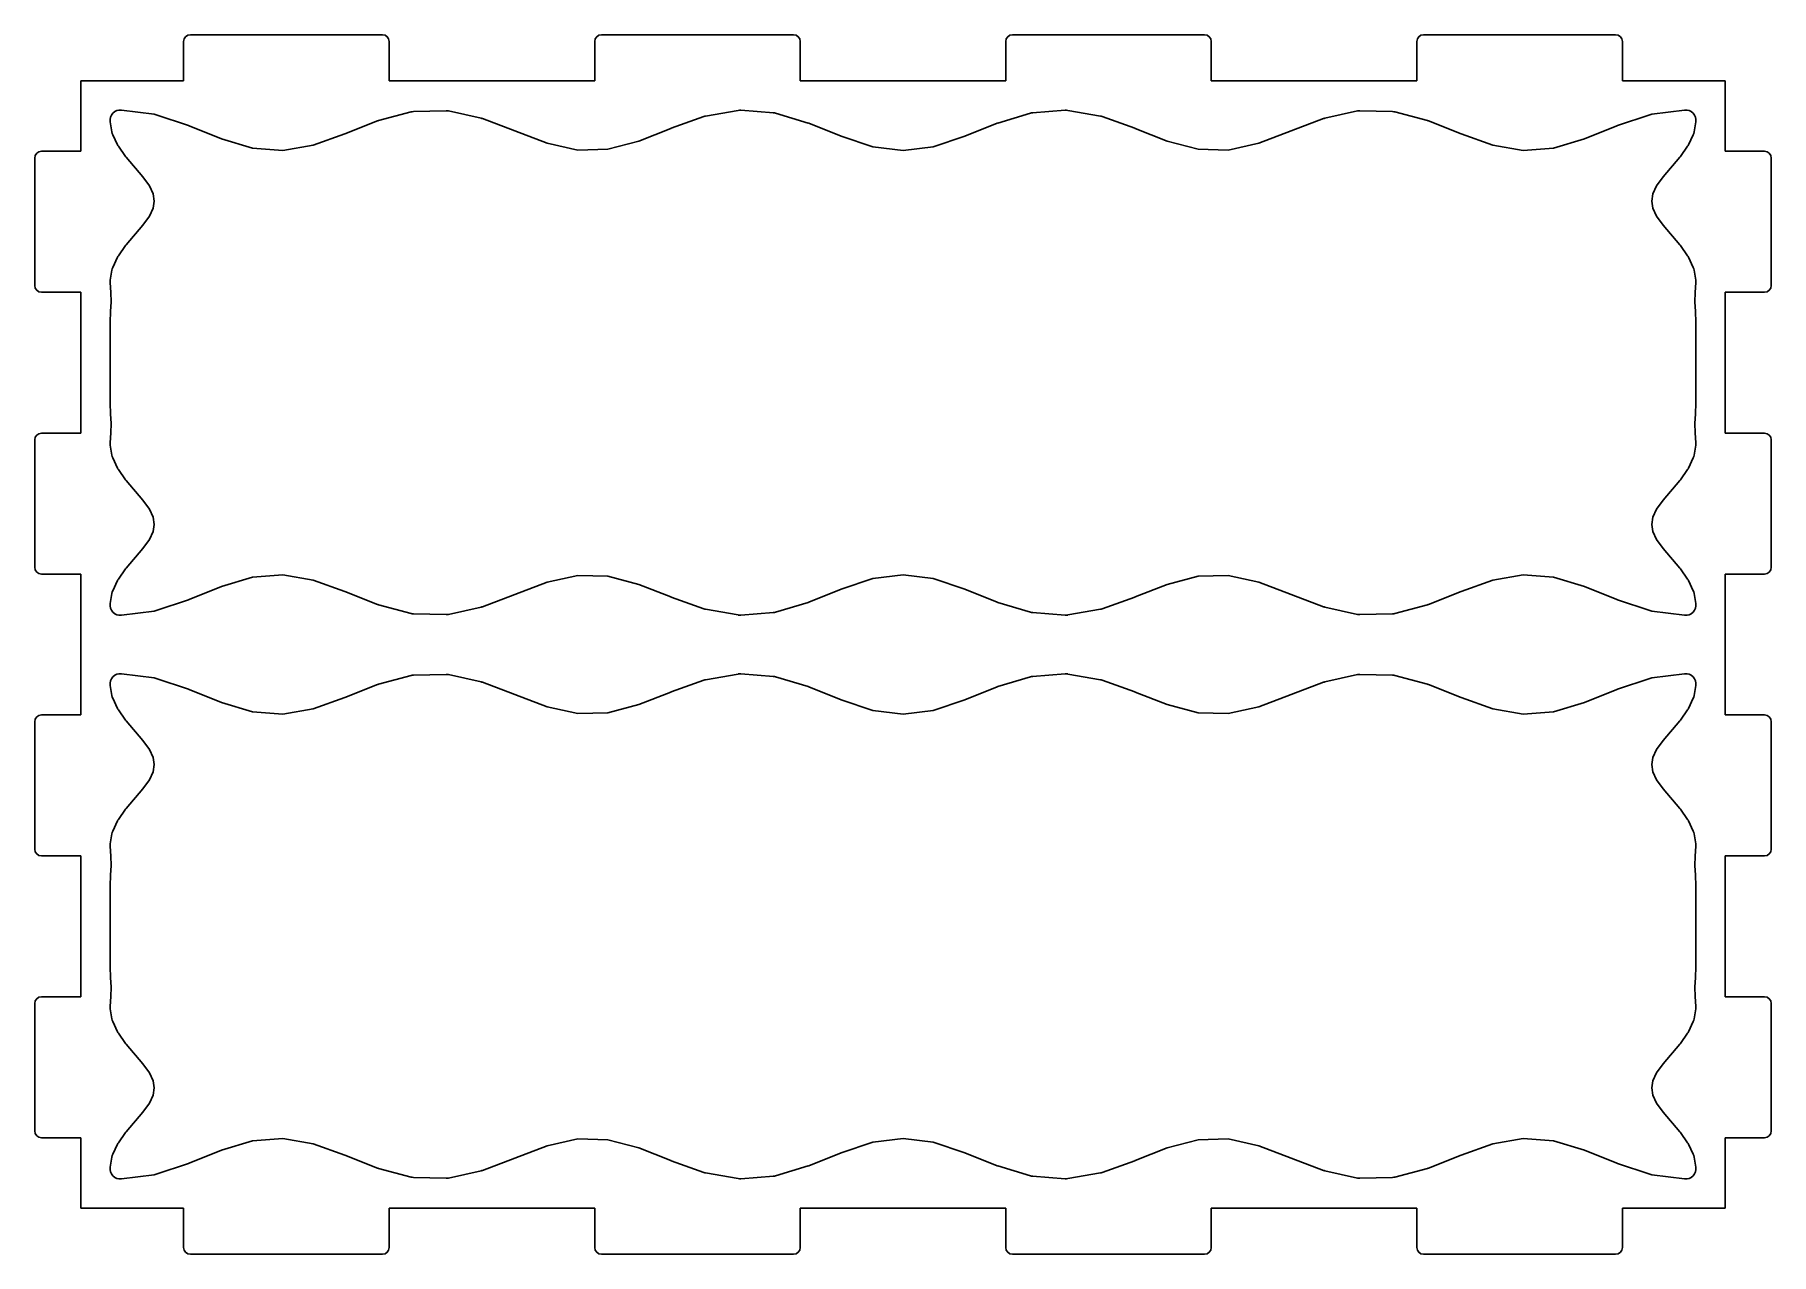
# Model space of a CAD drawing. Header units: millimetres. Extents: x 0 to 512, y 0 to 360.
import ezdxf

# ---------------------------------------------------------------- set-up
doc = ezdxf.new("R2010")
doc.units = ezdxf.units.MM
doc.layers.add('CutProfile', color=7, linetype='CONTINUOUS')

msp = doc.modelspace()

# ---------------------------------------------------------------- linework, layer by layer
at = {"layer": 'CutProfile'}
for p, q in [((102.5, 359.6), (45.9, 359.6)), ((223.7, 359.6), (167.1, 359.6)), ((344.9, 359.6), (288.3, 359.6)), ((466.1, 359.6), (409.5, 359.6)), ((43.9, 346), (43.9, 357.6)), ((104.5, 357.6), (104.5, 346)), ((165.1, 346), (165.1, 357.6)), ((225.7, 357.6), (225.7, 346)), ((286.3, 346), (286.3, 357.6)), ((346.9, 357.6), (346.9, 346)), ((407.5, 346), (407.5, 357.6)), ((468.1, 357.6), (468.1, 346)), ((13.6, 346), (13.6, 325.23)), ((43.9, 346), (13.6, 346)), ((165.1, 346), (104.5, 346)), ((286.3, 346), (225.7, 346)), ((407.5, 346), (346.9, 346)), ((498.4, 346), (468.1, 346)), ((498.4, 325.23), (498.4, 346)), ((22.24, 333.9), (22.74, 330.93)), ((35.2, 336.14), (25.58, 337.38)), ((45.38, 332.8), (35.77, 336.01)), ((101.04, 334.19), (91.46, 330.42)), ((110.98, 336.84), (101.37, 334.3)), ((121.29, 337.19), (111.67, 336.94)), ((131.64, 334.98), (122.02, 337.12)), ((132.05, 334.86), (151.08, 327.63)), ((197.28, 335.47), (187.67, 332.01)), ((207.39, 337.3), (197.78, 335.6)), ((217.77, 336.59), (208.15, 337.34)), ((228.02, 333.57), (218.4, 336.47)), ((237.8, 329.67), (228.26, 333.48)), ((283.74, 333.48), (274.2, 329.67)), ((293.6, 336.47), (283.98, 333.57)), ((303.85, 337.34), (294.23, 336.59)), ((314.22, 335.6), (304.61, 337.3)), ((324.33, 332.01), (314.72, 335.47)), ((360.92, 327.63), (379.95, 334.86)), ((389.98, 337.12), (380.36, 334.98)), ((400.33, 336.94), (390.71, 337.19)), ((410.63, 334.3), (401.02, 336.84)), ((420.54, 330.42), (410.96, 334.19)), ((476.23, 336.01), (466.62, 332.8)), ((486.42, 337.38), (476.8, 336.14)), ((489.26, 330.93), (489.76, 333.9)), ((22.99, 330.13), (24.41, 327.15)), ((55.04, 328.94), (45.55, 332.74)), ((64.22, 326.17), (55.04, 328.94)), ((91.46, 330.42), (82.12, 327.07)), ((178.13, 328.26), (169.02, 325.85)), ((187.59, 331.97), (178.13, 328.26)), ((247.06, 326.58), (237.8, 329.67)), ((274.2, 329.67), (264.94, 326.58)), ((333.87, 328.26), (324.41, 331.97)), ((342.98, 325.85), (333.87, 328.26)), ((429.88, 327.07), (420.54, 330.42)), ((456.96, 328.94), (447.78, 326.17)), ((466.45, 332.74), (456.96, 328.94)), ((487.59, 327.15), (489.01, 330.13)), ((0, 323.23), (0, 285.68)), ((2, 325.23), (13.6, 325.23)), ((24.68, 326.7), (26.8, 323.72)), ((31.88, 317.66), (26.95, 323.53)), ((73.14, 325.47), (64.22, 326.17)), ((82.12, 327.07), (73.14, 325.47)), ((160.12, 325.61), (151.08, 327.63)), ((169.02, 325.85), (160.12, 325.61)), ((256, 325.42), (247.06, 326.58)), ((264.94, 326.58), (256, 325.42)), ((351.88, 325.61), (342.98, 325.85)), ((360.92, 327.63), (351.88, 325.61)), ((438.86, 325.47), (429.88, 327.07)), ((447.78, 326.17), (438.86, 325.47)), ((485.05, 323.53), (480.12, 317.66)), ((485.2, 323.72), (487.32, 326.7)), ((498.4, 325.23), (510, 325.23)), ((512, 285.68), (512, 323.23)), ((31.88, 317.66), (33.79, 315)), ((478.21, 315), (480.12, 317.66)), ((33.79, 315), (34.91, 312.64)), ((34.91, 312.64), (35.26, 310.57)), ((476.74, 310.57), (477.09, 312.64)), ((477.09, 312.64), (478.21, 315)), ((34.91, 308.5), (33.79, 306.14)), ((35.26, 310.57), (34.91, 308.5)), ((477.09, 308.5), (476.74, 310.57)), ((478.21, 306.14), (477.09, 308.5)), ((26.95, 297.6), (31.88, 303.47)), ((33.79, 306.14), (31.88, 303.47)), ((480.12, 303.47), (478.21, 306.14)), ((480.12, 303.47), (485.05, 297.6)), ((26.8, 297.41), (24.68, 294.43)), ((487.32, 294.43), (485.2, 297.41)), ((24.41, 293.98), (22.99, 291)), ((489.01, 291), (487.59, 293.98)), ((22.74, 290.21), (22.24, 287.23)), ((489.76, 287.23), (489.26, 290.21)), ((13.6, 283.68), (2, 283.68)), ((13.6, 283.68), (13.6, 242.12)), ((22.21, 286.53), (22.41, 283.59)), ((22.41, 283.59), (22.51, 280.82)), ((489.49, 280.82), (489.59, 283.59)), ((489.59, 283.59), (489.79, 286.53)), ((510, 283.68), (498.4, 283.68)), ((498.4, 242.12), (498.4, 283.68)), ((22.32, 277.92), (22.2, 274.94)), ((22.51, 280.82), (22.33, 277.99)), ((489.67, 277.99), (489.49, 280.82)), ((489.8, 274.94), (489.68, 277.92)), ((22.2, 250.98), (22.2, 274.82)), ((489.8, 274.82), (489.8, 250.98)), ((22.2, 250.86), (22.32, 247.88)), ((22.33, 247.81), (22.51, 244.98)), ((489.49, 244.98), (489.67, 247.81)), ((489.68, 247.88), (489.8, 250.86)), ((2, 242.12), (13.6, 242.12)), ((22.41, 242.21), (22.21, 239.27)), ((22.51, 244.98), (22.41, 242.21)), ((489.59, 242.21), (489.49, 244.98)), ((489.79, 239.27), (489.59, 242.21)), ((498.4, 242.12), (510, 242.12)), ((0, 240.12), (0, 202.57)), ((22.24, 238.57), (22.74, 235.59)), ((489.26, 235.59), (489.76, 238.57)), ((512, 202.57), (512, 240.12)), ((22.99, 234.8), (24.41, 231.82)), ((24.68, 231.37), (26.8, 228.39)), ((485.2, 228.39), (487.32, 231.37)), ((487.59, 231.82), (489.01, 234.8)), ((31.88, 222.33), (26.95, 228.2)), ((485.05, 228.2), (480.12, 222.33)), ((31.88, 222.33), (33.79, 219.66)), ((478.21, 219.66), (480.12, 222.33)), ((33.79, 219.66), (34.91, 217.3)), ((34.91, 217.3), (35.26, 215.23)), ((35.26, 215.23), (34.91, 213.16)), ((476.74, 215.23), (477.09, 217.3)), ((477.09, 213.16), (476.74, 215.23)), ((477.09, 217.3), (478.21, 219.66)), ((33.79, 210.8), (31.88, 208.14)), ((34.91, 213.16), (33.79, 210.8)), ((478.21, 210.8), (477.09, 213.16)), ((480.12, 208.14), (478.21, 210.8)), ((26.95, 202.27), (31.88, 208.14)), ((480.12, 208.14), (485.05, 202.27)), ((13.6, 200.57), (2, 200.57)), ((13.6, 200.57), (13.6, 159.03)), ((26.8, 202.08), (24.68, 199.1)), ((64.22, 199.63), (73.14, 200.33)), ((73.14, 200.33), (82.12, 198.73)), ((151.08, 198.17), (160.12, 200.19)), ((160.12, 200.19), (169.02, 199.95)), ((169.02, 199.95), (178.13, 197.54)), ((247.06, 199.22), (256, 200.38)), ((256, 200.38), (264.94, 199.22)), ((333.87, 197.54), (342.98, 199.95)), ((342.98, 199.95), (351.88, 200.19)), ((351.88, 200.19), (360.92, 198.17)), ((429.88, 198.73), (438.86, 200.33)), ((438.86, 200.33), (447.78, 199.63)), ((487.32, 199.1), (485.2, 202.08)), ((510, 200.57), (498.4, 200.57)), ((498.4, 159.03), (498.4, 200.57)), ((22.74, 194.87), (22.24, 191.9)), ((24.41, 198.65), (22.99, 195.67)), ((45.55, 193.06), (55.04, 196.86)), ((55.04, 196.86), (64.22, 199.63)), ((82.12, 198.73), (91.46, 195.38)), ((91.46, 195.38), (101.04, 191.61)), ((151.08, 198.17), (132.05, 190.94)), ((178.13, 197.54), (187.59, 193.83)), ((228.26, 192.32), (237.8, 196.13)), ((237.8, 196.13), (247.06, 199.22)), ((264.94, 199.22), (274.2, 196.13)), ((274.2, 196.13), (283.74, 192.32)), ((324.41, 193.83), (333.87, 197.54)), ((379.95, 190.94), (360.92, 198.17)), ((410.96, 191.61), (420.54, 195.38)), ((420.54, 195.38), (429.88, 198.73)), ((447.78, 199.63), (456.96, 196.86)), ((456.96, 196.86), (466.45, 193.06)), ((489.01, 195.67), (487.59, 198.65)), ((489.76, 191.9), (489.26, 194.87)), ((25.58, 188.42), (35.2, 189.66)), ((35.77, 189.79), (45.38, 193)), ((101.37, 191.5), (110.98, 188.96)), ((122.02, 188.68), (131.64, 190.82)), ((187.67, 193.79), (197.28, 190.33)), ((197.78, 190.2), (207.39, 188.5)), ((218.4, 189.33), (228.02, 192.23)), ((283.98, 192.23), (293.6, 189.33)), ((304.61, 188.5), (314.22, 190.2)), ((314.72, 190.33), (324.33, 193.79)), ((380.36, 190.82), (389.98, 188.68)), ((401.02, 188.96), (410.63, 191.5)), ((466.62, 193), (476.23, 189.79)), ((476.8, 189.66), (486.42, 188.42)), ((111.67, 188.86), (121.29, 188.61)), ((208.15, 188.46), (217.77, 189.21)), ((294.23, 189.21), (303.85, 188.46)), ((390.71, 188.61), (400.33, 188.86)), ((35.2, 169.94), (25.58, 171.18)), ((45.38, 166.6), (35.77, 169.81)), ((110.98, 170.64), (101.37, 168.1)), ((121.29, 170.99), (111.67, 170.74)), ((131.64, 168.78), (122.02, 170.92)), ((197.28, 169.27), (187.67, 165.81)), ((207.39, 171.1), (197.78, 169.4)), ((217.77, 170.39), (208.15, 171.14)), ((228.02, 167.37), (218.4, 170.27)), ((293.6, 170.27), (283.98, 167.37)), ((303.85, 171.14), (294.23, 170.39)), ((314.22, 169.4), (304.61, 171.1)), ((324.33, 165.81), (314.72, 169.27)), ((389.98, 170.92), (380.36, 168.78)), ((400.33, 170.74), (390.71, 170.99)), ((410.63, 168.1), (401.02, 170.64)), ((476.23, 169.81), (466.62, 166.6)), ((486.42, 171.18), (476.8, 169.94)), ((22.24, 167.7), (22.74, 164.73)), ((22.99, 163.93), (24.41, 160.95)), ((55.04, 162.74), (45.55, 166.54)), ((91.46, 164.22), (82.12, 160.87)), ((101.04, 167.99), (91.46, 164.22)), ((132.05, 168.66), (151.08, 161.43)), ((187.59, 165.77), (178.13, 162.06)), ((237.8, 163.47), (228.26, 167.28)), ((283.74, 167.28), (274.2, 163.47)), ((333.87, 162.06), (324.41, 165.77)), ((360.92, 161.43), (379.95, 168.66)), ((420.54, 164.22), (410.96, 167.99)), ((429.88, 160.87), (420.54, 164.22)), ((466.45, 166.54), (456.96, 162.74)), ((487.59, 160.95), (489.01, 163.93)), ((489.26, 164.73), (489.76, 167.7)), ((2, 159.03), (13.6, 159.03)), ((24.68, 160.5), (26.8, 157.52)), ((64.22, 159.97), (55.04, 162.74)), ((73.14, 159.27), (64.22, 159.97)), ((82.12, 160.87), (73.14, 159.27)), ((160.12, 159.41), (151.08, 161.43)), ((169.02, 159.65), (160.12, 159.41)), ((178.13, 162.06), (169.02, 159.65)), ((247.06, 160.38), (237.8, 163.47)), ((256, 159.22), (247.06, 160.38)), ((264.94, 160.38), (256, 159.22)), ((274.2, 163.47), (264.94, 160.38)), ((342.98, 159.65), (333.87, 162.06)), ((351.88, 159.41), (342.98, 159.65)), ((360.92, 161.43), (351.88, 159.41)), ((438.86, 159.27), (429.88, 160.87)), ((447.78, 159.97), (438.86, 159.27)), ((456.96, 162.74), (447.78, 159.97)), ((485.2, 157.52), (487.32, 160.5)), ((498.4, 159.03), (510, 159.03)), ((0, 157.03), (0, 119.47)), ((31.88, 151.46), (26.95, 157.33)), ((485.05, 157.33), (480.12, 151.46)), ((512, 119.47), (512, 157.03)), ((31.88, 151.46), (33.79, 148.8)), ((33.79, 148.8), (34.91, 146.44)), ((477.09, 146.44), (478.21, 148.8)), ((478.21, 148.8), (480.12, 151.46)), ((34.91, 146.44), (35.26, 144.37)), ((35.26, 144.37), (34.91, 142.3)), ((476.74, 144.37), (477.09, 146.44)), ((477.09, 142.3), (476.74, 144.37)), ((33.79, 139.94), (31.88, 137.27)), ((34.91, 142.3), (33.79, 139.94)), ((478.21, 139.94), (477.09, 142.3)), ((480.12, 137.27), (478.21, 139.94)), ((26.95, 131.4), (31.88, 137.27)), ((480.12, 137.27), (485.05, 131.4)), ((26.8, 131.21), (24.68, 128.23)), ((487.32, 128.23), (485.2, 131.21)), ((22.74, 124.01), (22.24, 121.03)), ((24.41, 127.78), (22.99, 124.8)), ((489.01, 124.8), (487.59, 127.78)), ((489.76, 121.03), (489.26, 124.01)), ((22.21, 120.33), (22.41, 117.39)), ((489.59, 117.39), (489.79, 120.33)), ((13.6, 117.47), (2, 117.47)), ((13.6, 117.47), (13.6, 75.92)), ((22.51, 114.62), (22.33, 111.79)), ((22.41, 117.39), (22.51, 114.62)), ((489.49, 114.62), (489.59, 117.39)), ((489.67, 111.79), (489.49, 114.62)), ((510, 117.47), (498.4, 117.47)), ((498.4, 75.92), (498.4, 117.47)), ((22.32, 111.72), (22.2, 108.74)), ((22.2, 84.78), (22.2, 108.62)), ((489.8, 108.74), (489.68, 111.72)), ((489.8, 108.62), (489.8, 84.78)), ((22.2, 84.66), (22.32, 81.68)), ((489.68, 81.68), (489.8, 84.66)), ((22.33, 81.61), (22.51, 78.78)), ((22.51, 78.78), (22.41, 76.01)), ((489.49, 78.78), (489.67, 81.61)), ((489.59, 76.01), (489.49, 78.78)), ((0, 73.92), (0, 36.38)), ((2, 75.92), (13.6, 75.92)), ((22.41, 76.01), (22.21, 73.07)), ((22.24, 72.37), (22.74, 69.39)), ((489.26, 69.39), (489.76, 72.37)), ((489.79, 73.07), (489.59, 76.01)), ((498.4, 75.92), (510, 75.92)), ((512, 36.38), (512, 73.92)), ((22.99, 68.6), (24.41, 65.62)), ((487.59, 65.62), (489.01, 68.6)), ((24.68, 65.17), (26.8, 62.19)), ((31.88, 56.13), (26.95, 62)), ((485.05, 62), (480.12, 56.13)), ((485.2, 62.19), (487.32, 65.17)), ((31.88, 56.13), (33.79, 53.46)), ((33.79, 53.46), (34.91, 51.1)), ((477.09, 51.1), (478.21, 53.46)), ((478.21, 53.46), (480.12, 56.13)), ((34.91, 46.96), (33.79, 44.6)), ((34.91, 51.1), (35.26, 49.03)), ((35.26, 49.03), (34.91, 46.96)), ((476.74, 49.03), (477.09, 51.1)), ((477.09, 46.96), (476.74, 49.03)), ((478.21, 44.6), (477.09, 46.96)), ((26.95, 36.07), (31.88, 41.94)), ((33.79, 44.6), (31.88, 41.94)), ((480.12, 41.94), (478.21, 44.6)), ((480.12, 41.94), (485.05, 36.07)), ((26.8, 35.88), (24.68, 32.9)), ((487.32, 32.9), (485.2, 35.88)), ((13.6, 34.38), (2, 34.38)), ((13.6, 34.38), (13.6, 13.6)), ((24.41, 32.45), (22.99, 29.47)), ((55.04, 30.66), (64.22, 33.43)), ((64.22, 33.43), (73.14, 34.13)), ((73.14, 34.13), (82.12, 32.53)), ((82.12, 32.53), (91.46, 29.18)), ((151.08, 31.97), (132.05, 24.74)), ((151.08, 31.97), (160.12, 33.99)), ((160.12, 33.99), (169.02, 33.75)), ((169.02, 33.75), (178.13, 31.34)), ((178.13, 31.34), (187.59, 27.63)), ((237.8, 29.93), (247.06, 33.02)), ((247.06, 33.02), (256, 34.18)), ((256, 34.18), (264.94, 33.02)), ((264.94, 33.02), (274.2, 29.93)), ((324.41, 27.63), (333.87, 31.34)), ((333.87, 31.34), (342.98, 33.75)), ((342.98, 33.75), (351.88, 33.99)), ((351.88, 33.99), (360.92, 31.97)), ((379.95, 24.74), (360.92, 31.97)), ((420.54, 29.18), (429.88, 32.53)), ((429.88, 32.53), (438.86, 34.13)), ((438.86, 34.13), (447.78, 33.43)), ((447.78, 33.43), (456.96, 30.66)), ((489.01, 29.47), (487.59, 32.45)), ((510, 34.38), (498.4, 34.38)), ((498.4, 13.6), (498.4, 34.38)), ((22.74, 28.67), (22.24, 25.7)), ((35.77, 23.59), (45.38, 26.8)), ((45.55, 26.86), (55.04, 30.66)), ((91.46, 29.18), (101.04, 25.41)), ((187.67, 27.59), (197.28, 24.13)), ((218.4, 23.13), (228.02, 26.03)), ((228.26, 26.12), (237.8, 29.93)), ((274.2, 29.93), (283.74, 26.12)), ((283.98, 26.03), (293.6, 23.13)), ((314.72, 24.13), (324.33, 27.59)), ((410.96, 25.41), (420.54, 29.18)), ((456.96, 30.66), (466.45, 26.86)), ((466.62, 26.8), (476.23, 23.59)), ((489.76, 25.7), (489.26, 28.67)), ((25.58, 22.22), (35.2, 23.46)), ((101.37, 25.3), (110.98, 22.76)), ((111.67, 22.66), (121.29, 22.41)), ((122.02, 22.48), (131.64, 24.62)), ((197.78, 24), (207.39, 22.3)), ((208.15, 22.26), (217.77, 23.01)), ((294.23, 23.01), (303.85, 22.26)), ((304.61, 22.3), (314.22, 24)), ((380.36, 24.62), (389.98, 22.48)), ((390.71, 22.41), (400.33, 22.66)), ((401.02, 22.76), (410.63, 25.3)), ((476.8, 23.46), (486.42, 22.22)), ((13.6, 13.6), (43.9, 13.6)), ((43.9, 2), (43.9, 13.6)), ((104.5, 13.6), (165.1, 13.6)), ((104.5, 13.6), (104.5, 2)), ((165.1, 2), (165.1, 13.6)), ((225.7, 13.6), (286.3, 13.6)), ((225.7, 13.6), (225.7, 2)), ((286.3, 2), (286.3, 13.6)), ((346.9, 13.6), (407.5, 13.6)), ((346.9, 13.6), (346.9, 2)), ((407.5, 2), (407.5, 13.6)), ((468.1, 13.6), (498.4, 13.6)), ((468.1, 13.6), (468.1, 2)), ((45.9, 0), (102.5, 0)), ((167.1, 0), (223.7, 0)), ((288.3, 0), (344.9, 0)), ((409.5, 0), (466.1, 0))]:
    msp.add_line(p, q, dxfattribs=at)
for centre, radius, start, end in [((45.9, 357.6), 2, 90, 180), ((102.5, 357.6), 2, 0, 90), ((167.1, 357.6), 2, 90, 180), ((223.7, 357.6), 2, 0, 90), ((288.3, 357.6), 2, 90, 180), ((344.9, 357.6), 2, 0, 90), ((409.5, 357.6), 2, 90, 180), ((466.1, 357.6), 2, 0, 90), ((25.2, 334.4), 3, 82.6534, -170.4991), ((34.82, 333.16), 3, 71.5562, 82.6534), ((102.13, 331.4), 3, 104.8136, 111.4745), ((111.75, 333.94), 3, 91.5027, 104.8136), ((121.37, 334.2), 3, 77.4374, 91.5027), ((130.98, 332.05), 3, 69.2024, 77.4374), ((198.3, 332.64), 3, 100.0598, 109.7856), ((207.92, 334.35), 3, 85.5256, 100.0598), ((217.53, 333.6), 3, 73.2185, 85.5256), ((227.15, 330.7), 3, 68.1865, 73.2185), ((284.85, 330.7), 3, 106.7815, 111.8135), ((294.47, 333.6), 3, 94.4744, 106.7815), ((304.08, 334.35), 3, 79.9402, 94.4744), ((313.7, 332.64), 3, 70.2144, 79.9402), ((381.02, 332.05), 3, 102.5626, 110.7976), ((390.63, 334.2), 3, 88.4973, 102.5626), ((400.25, 333.94), 3, 75.1864, 88.4973), ((409.87, 331.4), 3, 68.5255, 75.1864), ((477.18, 333.16), 3, 97.3466, 108.4438), ((486.8, 334.4), 3, -9.5009, 97.3466), ((25.7, 331.42), 3, -170.4991, -154.5177), ((44.43, 329.95), 3, 68.1865, 71.5562), ((188.68, 329.18), 3, 109.7856, 111.4745), ((323.32, 329.18), 3, 68.5255, 70.2144), ((467.57, 329.95), 3, 108.4438, 111.8135), ((486.3, 331.42), 3, -25.4823, -9.5009), ((2, 323.23), 2, 90, 180), ((27.12, 328.44), 3, -154.5177, -144.5006), ((29.24, 325.46), 3, -144.5006, -139.9238), ((482.76, 325.46), 3, -40.0762, -35.4994), ((484.88, 328.44), 3, -35.4994, -25.4823), ((510, 323.23), 2, 0, 90), ((29.24, 295.67), 3, 139.9238, 144.5006), ((482.76, 295.67), 3, 35.4994, 40.0762), ((27.12, 292.69), 3, 144.5006, 154.5177), ((484.88, 292.69), 3, 25.4823, 35.4994), ((25.2, 286.73), 3, 170.4991, -176.0533), ((25.7, 289.71), 3, 154.5177, 170.4991), ((486.3, 289.71), 3, 9.5009, 25.4823), ((486.8, 286.73), 3, -3.9467, 9.5009), ((2, 285.68), 2, 180, -90), ((510, 285.68), 2, -90, 0), ((25.32, 277.8), 3, 176.2041, 177.6766), ((486.68, 277.8), 3, 2.3234, 3.7959), ((25.2, 274.82), 3, 177.6766, 180), ((486.8, 274.82), 3, 0, 2.3234), ((25.2, 250.98), 3, 180, -177.6766), ((486.8, 250.98), 3, -2.3234, 0), ((25.32, 248), 3, -177.6766, -176.2041), ((486.68, 248), 3, -3.7959, -2.3234), ((2, 240.12), 2, 90, 180), ((510, 240.12), 2, 0, 90), ((25.2, 239.07), 3, 176.0533, -170.4991), ((25.7, 236.09), 3, -170.4991, -154.5177), ((486.3, 236.09), 3, -25.4823, -9.5009), ((486.8, 239.07), 3, -9.5009, 3.9467), ((27.12, 233.11), 3, -154.5177, -144.5006), ((484.88, 233.11), 3, -35.4994, -25.4823), ((29.24, 230.13), 3, -144.5006, -139.9238), ((482.76, 230.13), 3, -40.0762, -35.4994), ((2, 202.57), 2, 180, -90), ((29.24, 200.34), 3, 139.9238, 144.5006), ((482.76, 200.34), 3, 35.4994, 40.0762), ((510, 202.57), 2, -90, 0), ((25.7, 194.38), 3, 154.5177, 170.4991), ((27.12, 197.36), 3, 144.5006, 154.5177), ((484.88, 197.36), 3, 25.4823, 35.4994), ((486.3, 194.38), 3, 9.5009, 25.4823), ((25.2, 191.4), 3, 170.4991, -82.6534), ((34.82, 192.64), 3, -82.6534, -71.5562), ((44.43, 195.85), 3, -71.5562, -68.1865), ((102.13, 194.4), 3, -111.4745, -104.8136), ((130.98, 193.75), 3, -77.4374, -69.2024), ((188.68, 196.62), 3, -111.4745, -109.7856), ((198.3, 193.16), 3, -109.7856, -100.0598), ((227.15, 195.1), 3, -73.2185, -68.1865), ((284.85, 195.1), 3, -111.8135, -106.7815), ((313.7, 193.16), 3, -79.9402, -70.2144), ((323.32, 196.62), 3, -70.2144, -68.5255), ((381.02, 193.75), 3, -110.7976, -102.5626), ((409.87, 194.4), 3, -75.1864, -68.5255), ((467.57, 195.85), 3, -111.8135, -108.4438), ((477.18, 192.64), 3, -108.4438, -97.3466), ((486.8, 191.4), 3, -97.3466, 9.5009), ((111.75, 191.86), 3, -104.8136, -91.5027), ((121.37, 191.6), 3, -91.5027, -77.4374), ((207.92, 191.45), 3, -100.0598, -85.5256), ((217.53, 192.2), 3, -85.5256, -73.2185), ((294.47, 192.2), 3, -106.7815, -94.4744), ((304.08, 191.45), 3, -94.4744, -79.9402), ((390.63, 191.6), 3, -102.5626, -88.4973), ((400.25, 191.86), 3, -88.4973, -75.1864), ((25.2, 168.2), 3, 82.6534, -170.4991), ((34.82, 166.96), 3, 71.5562, 82.6534), ((111.75, 167.74), 3, 91.5027, 104.8136), ((121.37, 168), 3, 77.4374, 91.5027), ((198.3, 166.44), 3, 100.0598, 109.7856), ((207.92, 168.15), 3, 85.5256, 100.0598), ((217.53, 167.4), 3, 73.2185, 85.5256), ((294.47, 167.4), 3, 94.4744, 106.7815), ((304.08, 168.15), 3, 79.9402, 94.4744), ((313.7, 166.44), 3, 70.2144, 79.9402), ((390.63, 168), 3, 88.4973, 102.5626), ((400.25, 167.74), 3, 75.1864, 88.4973), ((477.18, 166.96), 3, 97.3466, 108.4438), ((486.8, 168.2), 3, -9.5009, 97.3466), ((25.7, 165.22), 3, -170.4991, -154.5177), ((44.43, 163.75), 3, 68.1865, 71.5562), ((102.13, 165.2), 3, 104.8136, 111.4745), ((130.98, 165.85), 3, 69.2024, 77.4374), ((188.68, 162.98), 3, 109.7856, 111.4745), ((227.15, 164.5), 3, 68.1865, 73.2185), ((284.85, 164.5), 3, 106.7815, 111.8135), ((323.32, 162.98), 3, 68.5255, 70.2144), ((381.02, 165.85), 3, 102.5626, 110.7976), ((409.87, 165.2), 3, 68.5255, 75.1864), ((467.57, 163.75), 3, 108.4438, 111.8135), ((486.3, 165.22), 3, -25.4823, -9.5009), ((2, 157.03), 2, 90, 180), ((27.12, 162.24), 3, -154.5177, -144.5006), ((484.88, 162.24), 3, -35.4994, -25.4823), ((510, 157.03), 2, 0, 90), ((29.24, 159.26), 3, -144.5006, -139.9238), ((482.76, 159.26), 3, -40.0762, -35.4994), ((27.12, 126.49), 3, 144.5006, 154.5177), ((29.24, 129.47), 3, 139.9238, 144.5006), ((482.76, 129.47), 3, 35.4994, 40.0762), ((484.88, 126.49), 3, 25.4823, 35.4994), ((25.7, 123.51), 3, 154.5177, 170.4991), ((486.3, 123.51), 3, 9.5009, 25.4823), ((2, 119.47), 2, 180, -90), ((25.2, 120.53), 3, 170.4991, -176.0533), ((486.8, 120.53), 3, -3.9467, 9.5009), ((510, 119.47), 2, -90, 0), ((25.2, 108.62), 3, 177.6766, 180), ((25.32, 111.6), 3, 176.2041, 177.6766), ((486.68, 111.6), 3, 2.3234, 3.7959), ((486.8, 108.62), 3, 0, 2.3234), ((25.2, 84.78), 3, 180, -177.6766), ((486.8, 84.78), 3, -2.3234, 0), ((25.32, 81.8), 3, -177.6766, -176.2041), ((486.68, 81.8), 3, -3.7959, -2.3234), ((2, 73.92), 2, 90, 180), ((25.2, 72.87), 3, 176.0533, -170.4991), ((486.8, 72.87), 3, -9.5009, 3.9467), ((510, 73.92), 2, 0, 90), ((25.7, 69.89), 3, -170.4991, -154.5177), ((486.3, 69.89), 3, -25.4823, -9.5009), ((27.12, 66.91), 3, -154.5177, -144.5006), ((29.24, 63.93), 3, -144.5006, -139.9238), ((482.76, 63.93), 3, -40.0762, -35.4994), ((484.88, 66.91), 3, -35.4994, -25.4823), ((2, 36.38), 2, 180, -90), ((29.24, 34.14), 3, 139.9238, 144.5006), ((482.76, 34.14), 3, 35.4994, 40.0762), ((510, 36.38), 2, -90, 0), ((27.12, 31.16), 3, 144.5006, 154.5177), ((484.88, 31.16), 3, 25.4823, 35.4994), ((25.2, 25.2), 3, 170.4991, -82.6534), ((25.7, 28.18), 3, 154.5177, 170.4991), ((44.43, 29.65), 3, -71.5562, -68.1865), ((188.68, 30.42), 3, -111.4745, -109.7856), ((227.15, 28.9), 3, -73.2185, -68.1865), ((284.85, 28.9), 3, -111.8135, -106.7815), ((323.32, 30.42), 3, -70.2144, -68.5255), ((467.57, 29.65), 3, -111.8135, -108.4438), ((486.8, 25.2), 3, -97.3466, 9.5009), ((486.3, 28.18), 3, 9.5009, 25.4823), ((34.82, 26.44), 3, -82.6534, -71.5562), ((102.13, 28.2), 3, -111.4745, -104.8136), ((111.75, 25.66), 3, -104.8136, -91.5027), ((121.37, 25.4), 3, -91.5027, -77.4374), ((130.98, 27.55), 3, -77.4374, -69.2024), ((198.3, 26.96), 3, -109.7856, -100.0598), ((207.92, 25.25), 3, -100.0598, -85.5256), ((217.53, 26), 3, -85.5256, -73.2185), ((294.47, 26), 3, -106.7815, -94.4744), ((304.08, 25.25), 3, -94.4744, -79.9402), ((313.7, 26.96), 3, -79.9402, -70.2144), ((381.02, 27.55), 3, -110.7976, -102.5626), ((390.63, 25.4), 3, -102.5626, -88.4973), ((400.25, 25.66), 3, -88.4973, -75.1864), ((409.87, 28.2), 3, -75.1864, -68.5255), ((477.18, 26.44), 3, -108.4438, -97.3466), ((45.9, 2), 2, -180, -90), ((102.5, 2), 2, -90, 0), ((167.1, 2), 2, -180, -90), ((223.7, 2), 2, -90, 0), ((288.3, 2), 2, -180, -90), ((344.9, 2), 2, -90, 0), ((409.5, 2), 2, -180, -90), ((466.1, 2), 2, -90, 0)]:
    msp.add_arc(centre, radius, start, end, dxfattribs=at)

doc.saveas('drawing.dxf')
